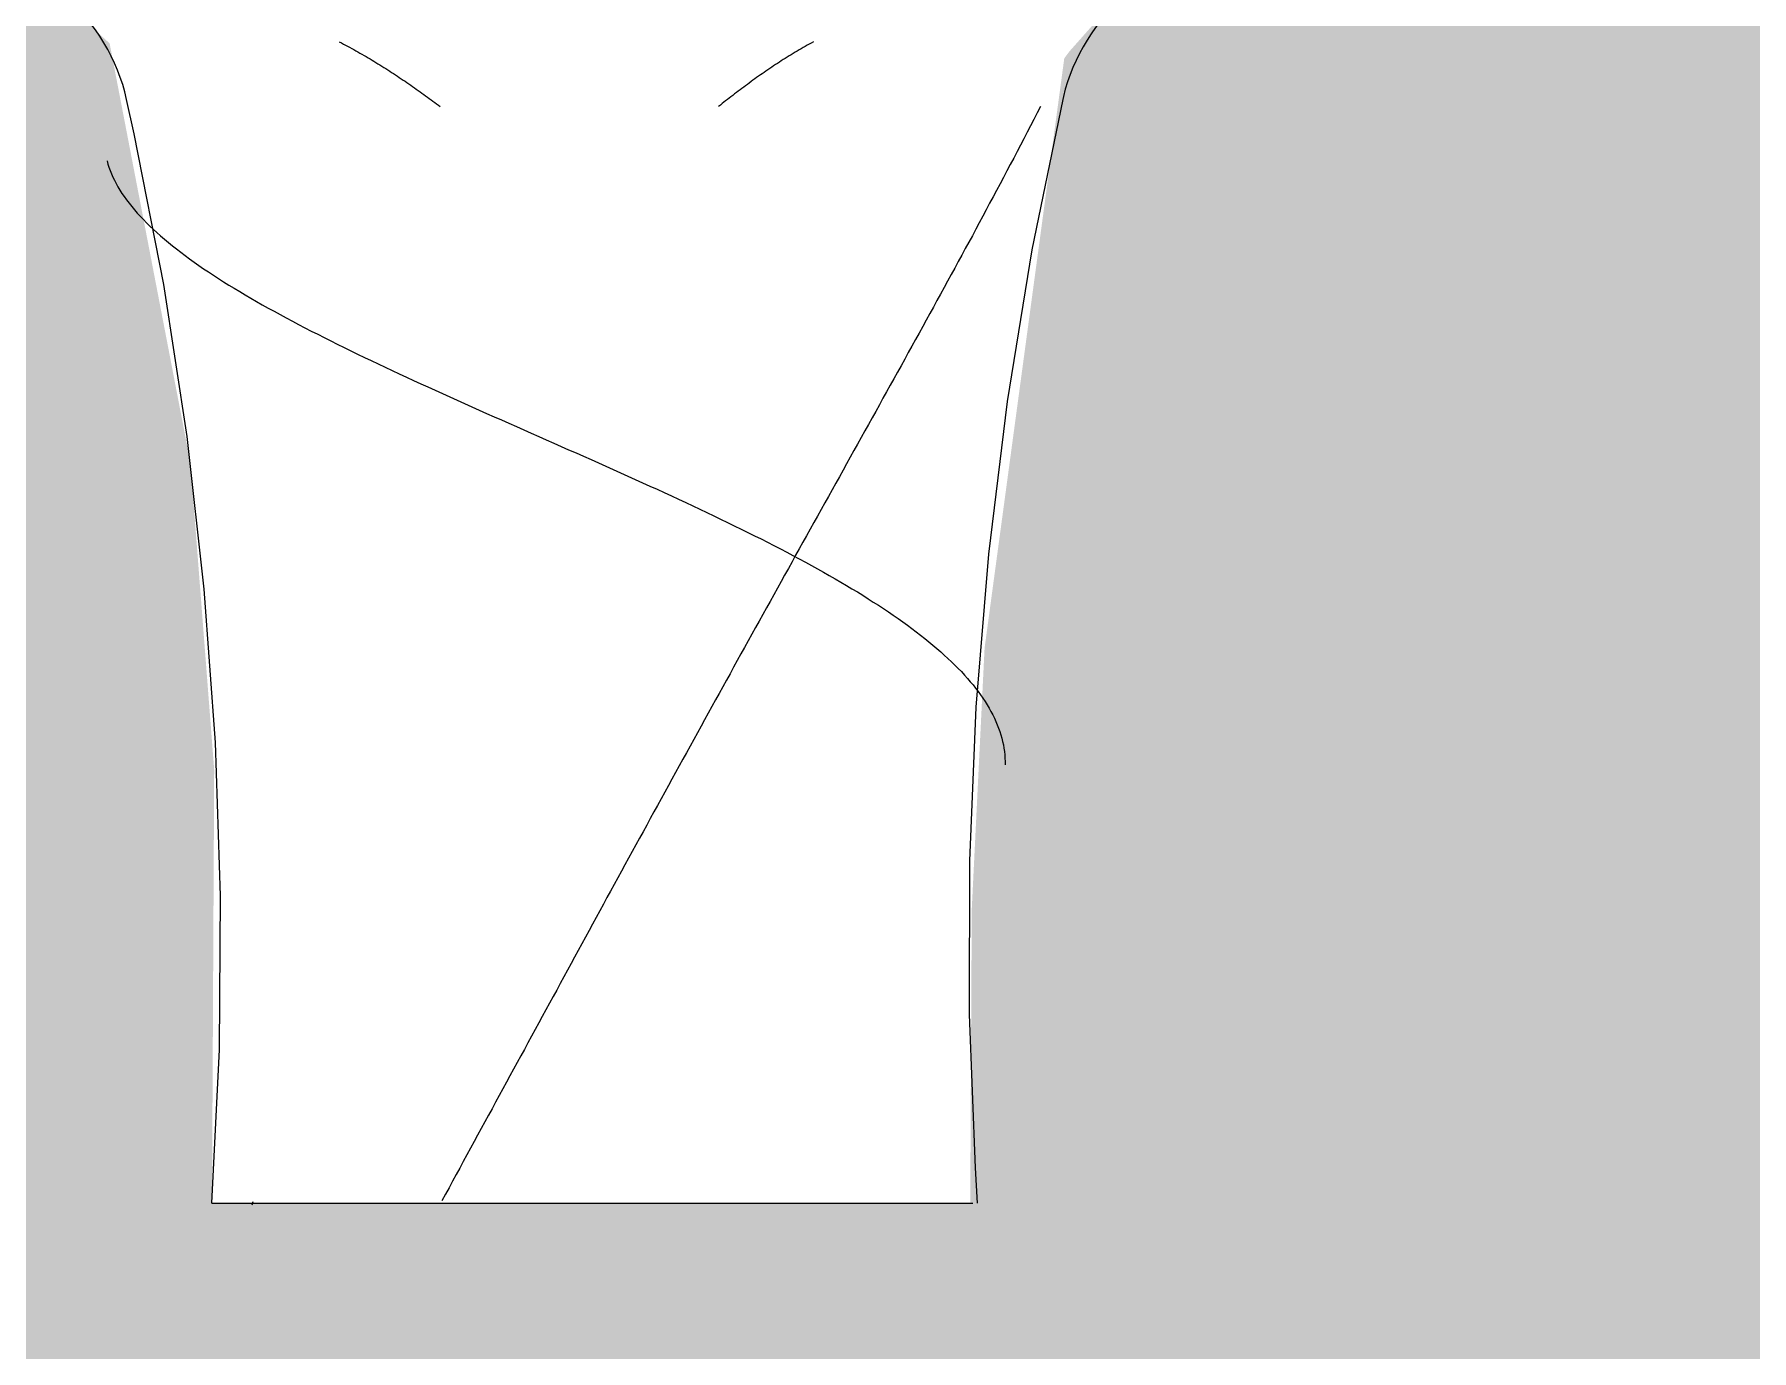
# Model space of a CAD drawing. Header units: inches. Extents: x -55396 to -733, y -290 to 853.
# Drawn here: x -24962.46 to -24944.51, y 99.77 to 113.53 of the extents above; entities that cross this region are included whole.
import ezdxf

# ---------------------------------------------------------------- set-up
doc = ezdxf.new("R2010")
doc.units = ezdxf.units.IN
doc.header["$MEASUREMENT"] = 0
doc.layers.add('A-WALL-PATT', color=111, linetype='Continuous', lineweight=25)
doc.layers.add('Q-SPCQ', color=91, linetype='Continuous', lineweight=9)

# ---------------------------------------------------------------- blocks, each defined once
blk = doc.blocks.new('FP_6-Section 13')
at = {"layer": 'Q-SPCQ'}
for p, q in [((-24951.947, 112.774), (-24951.982, 112.707)), ((-24952.051, 112.573), (-24952.086, 112.505)), ((-24952.016, 112.64), (-24952.051, 112.573)), ((-24951.982, 112.707), (-24952.016, 112.64)), ((-24952.121, 112.438), (-24952.156, 112.37)), ((-24952.086, 112.505), (-24952.121, 112.438)), ((-24961.704, 112.207), (-24961.695, 112.173)), ((-24952.227, 112.236), (-24952.262, 112.168)), ((-24952.191, 112.303), (-24952.227, 112.236)), ((-24952.156, 112.37), (-24952.191, 112.303)), ((-24961.695, 112.173), (-24961.684, 112.139)), ((-24961.684, 112.139), (-24961.672, 112.105)), ((-24961.672, 112.105), (-24961.659, 112.071)), ((-24961.659, 112.071), (-24961.644, 112.037)), ((-24961.644, 112.037), (-24961.627, 112.003)), ((-24952.334, 112.033), (-24952.369, 111.966)), ((-24952.298, 112.101), (-24952.334, 112.033)), ((-24952.262, 112.168), (-24952.298, 112.101)), ((-24961.627, 112.003), (-24961.609, 111.969)), ((-24961.609, 111.969), (-24961.59, 111.934)), ((-24961.59, 111.934), (-24961.57, 111.9)), ((-24961.57, 111.9), (-24961.548, 111.866)), ((-24961.548, 111.866), (-24961.524, 111.832)), ((-24952.405, 111.898), (-24952.441, 111.83)), ((-24952.369, 111.966), (-24952.405, 111.898)), ((-24961.524, 111.832), (-24961.5, 111.798)), ((-24961.5, 111.798), (-24961.474, 111.764)), ((-24961.474, 111.764), (-24961.446, 111.73)), ((-24961.446, 111.73), (-24961.418, 111.695)), ((-24961.418, 111.695), (-24961.388, 111.661)), ((-24961.388, 111.661), (-24961.357, 111.627)), ((-24952.514, 111.695), (-24952.55, 111.627)), ((-24952.478, 111.763), (-24952.514, 111.695)), ((-24952.441, 111.83), (-24952.478, 111.763)), ((-24961.357, 111.627), (-24961.324, 111.593)), ((-24961.324, 111.593), (-24961.291, 111.559)), ((-24961.291, 111.559), (-24961.256, 111.525)), ((-24961.256, 111.525), (-24961.22, 111.49)), ((-24961.22, 111.49), (-24961.182, 111.456)), ((-24952.623, 111.492), (-24952.659, 111.424)), ((-24952.586, 111.56), (-24952.623, 111.492)), ((-24952.55, 111.627), (-24952.586, 111.56)), ((-24961.182, 111.456), (-24961.144, 111.422)), ((-24961.144, 111.422), (-24961.104, 111.388)), ((-24961.104, 111.388), (-24961.063, 111.353)), ((-24961.063, 111.353), (-24961.021, 111.319)), ((-24961.021, 111.319), (-24960.977, 111.285)), ((-24952.696, 111.357), (-24952.733, 111.289)), ((-24952.659, 111.424), (-24952.696, 111.357)), ((-24960.977, 111.285), (-24960.933, 111.251)), ((-24960.933, 111.251), (-24960.887, 111.217)), ((-24960.887, 111.217), (-24960.841, 111.182)), ((-24960.841, 111.182), (-24960.793, 111.148)), ((-24960.793, 111.148), (-24960.744, 111.114)), ((-24952.806, 111.153), (-24952.843, 111.085)), ((-24952.77, 111.221), (-24952.806, 111.153)), ((-24952.733, 111.289), (-24952.77, 111.221)), ((-24960.744, 111.114), (-24960.694, 111.079)), ((-24960.694, 111.079), (-24960.643, 111.045)), ((-24960.643, 111.045), (-24960.591, 111.011)), ((-24960.591, 111.011), (-24960.538, 110.977)), ((-24960.538, 110.977), (-24960.485, 110.942)), ((-24960.485, 110.942), (-24960.43, 110.908)), ((-24952.917, 110.95), (-24952.955, 110.882)), ((-24952.88, 111.018), (-24952.917, 110.95)), ((-24952.843, 111.085), (-24952.88, 111.018)), ((-24960.43, 110.908), (-24960.374, 110.874)), ((-24960.374, 110.874), (-24960.317, 110.839)), ((-24960.317, 110.839), (-24960.259, 110.805)), ((-24960.259, 110.805), (-24960.201, 110.771)), ((-24960.201, 110.771), (-24960.141, 110.737)), ((-24952.992, 110.814), (-24953.029, 110.746)), ((-24952.955, 110.882), (-24952.992, 110.814)), ((-24960.141, 110.737), (-24960.081, 110.702)), ((-24960.081, 110.702), (-24960.02, 110.668)), ((-24960.02, 110.668), (-24959.958, 110.634)), ((-24959.958, 110.634), (-24959.895, 110.599)), ((-24959.895, 110.599), (-24959.831, 110.565)), ((-24953.104, 110.61), (-24953.141, 110.542)), ((-24953.066, 110.678), (-24953.104, 110.61)), ((-24953.029, 110.746), (-24953.066, 110.678)), ((-24959.831, 110.565), (-24959.767, 110.531)), ((-24959.767, 110.531), (-24959.702, 110.496)), ((-24959.702, 110.496), (-24959.636, 110.462)), ((-24959.636, 110.462), (-24959.569, 110.427)), ((-24959.569, 110.427), (-24959.502, 110.393)), ((-24953.216, 110.406), (-24953.253, 110.338)), ((-24953.178, 110.474), (-24953.216, 110.406)), ((-24953.141, 110.542), (-24953.178, 110.474)), ((-24959.502, 110.393), (-24959.434, 110.359)), ((-24959.434, 110.359), (-24959.366, 110.324)), ((-24959.366, 110.324), (-24959.297, 110.29)), ((-24959.297, 110.29), (-24959.227, 110.256)), ((-24959.227, 110.256), (-24959.156, 110.221)), ((-24959.156, 110.221), (-24959.085, 110.187)), ((-24953.291, 110.27), (-24953.329, 110.202)), ((-24953.253, 110.338), (-24953.291, 110.27)), ((-24959.085, 110.187), (-24959.014, 110.152)), ((-24959.014, 110.152), (-24958.942, 110.118)), ((-24958.942, 110.118), (-24958.87, 110.084)), ((-24958.87, 110.084), (-24958.797, 110.049)), ((-24958.797, 110.049), (-24958.723, 110.015)), ((-24953.404, 110.065), (-24953.442, 109.997)), ((-24953.366, 110.134), (-24953.404, 110.065)), ((-24953.329, 110.202), (-24953.366, 110.134)), ((-24958.723, 110.015), (-24958.649, 109.98)), ((-24958.649, 109.98), (-24958.575, 109.946)), ((-24958.575, 109.946), (-24958.5, 109.911)), ((-24958.5, 109.911), (-24958.425, 109.877)), ((-24958.425, 109.877), (-24958.35, 109.843)), ((-24953.48, 109.929), (-24953.517, 109.861)), ((-24953.442, 109.997), (-24953.48, 109.929)), ((-24958.35, 109.843), (-24958.274, 109.808)), ((-24958.274, 109.808), (-24958.198, 109.774)), ((-24958.198, 109.774), (-24958.122, 109.739)), ((-24958.122, 109.739), (-24958.045, 109.705)), ((-24958.045, 109.705), (-24957.968, 109.67)), ((-24953.593, 109.724), (-24953.631, 109.656)), ((-24953.555, 109.793), (-24953.593, 109.724)), ((-24953.517, 109.861), (-24953.555, 109.793)), ((-24957.968, 109.67), (-24957.891, 109.636)), ((-24957.891, 109.636), (-24957.814, 109.601)), ((-24957.814, 109.601), (-24957.737, 109.567)), ((-24957.737, 109.567), (-24957.659, 109.532)), ((-24957.659, 109.532), (-24957.581, 109.498)), ((-24953.707, 109.52), (-24953.745, 109.451)), ((-24953.669, 109.588), (-24953.707, 109.52)), ((-24953.631, 109.656), (-24953.669, 109.588)), ((-24957.581, 109.498), (-24957.503, 109.463)), ((-24957.503, 109.463), (-24957.425, 109.429)), ((-24957.425, 109.429), (-24957.347, 109.394)), ((-24957.347, 109.394), (-24957.269, 109.36)), ((-24957.269, 109.36), (-24957.191, 109.325)), ((-24957.191, 109.325), (-24957.113, 109.291)), ((-24953.783, 109.383), (-24953.821, 109.315)), ((-24953.745, 109.451), (-24953.783, 109.383)), ((-24957.113, 109.291), (-24957.035, 109.256)), ((-24957.035, 109.256), (-24956.957, 109.222)), ((-24956.957, 109.222), (-24956.879, 109.187)), ((-24956.879, 109.187), (-24956.801, 109.153)), ((-24956.801, 109.153), (-24956.723, 109.118)), ((-24953.897, 109.178), (-24953.935, 109.11)), ((-24953.859, 109.246), (-24953.897, 109.178)), ((-24953.821, 109.315), (-24953.859, 109.246)), ((-24956.723, 109.118), (-24956.645, 109.084)), ((-24956.645, 109.084), (-24956.568, 109.049)), ((-24956.568, 109.049), (-24956.49, 109.015)), ((-24956.49, 109.015), (-24956.413, 108.98)), ((-24956.413, 108.98), (-24956.336, 108.946)), ((-24954.011, 108.973), (-24954.049, 108.905)), ((-24953.973, 109.041), (-24954.011, 108.973)), ((-24953.935, 109.11), (-24953.973, 109.041)), ((-24956.336, 108.946), (-24956.259, 108.911)), ((-24956.259, 108.911), (-24956.183, 108.876)), ((-24956.183, 108.876), (-24956.106, 108.842)), ((-24956.106, 108.842), (-24956.03, 108.807)), ((-24956.03, 108.807), (-24955.955, 108.773)), ((-24954.087, 108.836), (-24954.125, 108.768)), ((-24954.049, 108.905), (-24954.087, 108.836)), ((-24955.955, 108.773), (-24955.879, 108.738)), ((-24955.879, 108.738), (-24955.804, 108.704)), ((-24955.804, 108.704), (-24955.729, 108.669)), ((-24955.729, 108.669), (-24955.655, 108.634)), ((-24955.655, 108.634), (-24955.581, 108.6)), ((-24954.201, 108.631), (-24954.239, 108.562)), ((-24954.163, 108.699), (-24954.201, 108.631)), ((-24954.125, 108.768), (-24954.163, 108.699)), ((-24955.581, 108.6), (-24955.508, 108.565)), ((-24955.508, 108.565), (-24955.435, 108.531)), ((-24955.435, 108.531), (-24955.362, 108.496)), ((-24955.362, 108.496), (-24955.29, 108.462)), ((-24955.29, 108.462), (-24955.218, 108.427)), ((-24955.218, 108.427), (-24955.147, 108.392)), ((-24954.316, 108.425), (-24954.354, 108.357)), ((-24954.277, 108.494), (-24954.316, 108.425)), ((-24954.239, 108.562), (-24954.277, 108.494)), ((-24955.147, 108.392), (-24955.077, 108.358)), ((-24955.077, 108.358), (-24955.007, 108.323)), ((-24955.007, 108.323), (-24954.937, 108.288)), ((-24954.937, 108.288), (-24954.868, 108.254)), ((-24954.868, 108.254), (-24954.8, 108.219)), ((-24954.392, 108.288), (-24954.43, 108.22)), ((-24954.354, 108.357), (-24954.392, 108.288)), ((-24954.8, 108.219), (-24954.733, 108.185)), ((-24954.733, 108.185), (-24954.666, 108.15)), ((-24954.666, 108.15), (-24954.599, 108.115)), ((-24954.599, 108.115), (-24954.534, 108.081)), ((-24954.506, 108.083), (-24954.544, 108.014)), ((-24954.534, 108.081), (-24954.469, 108.046)), ((-24954.468, 108.151), (-24954.506, 108.083)), ((-24954.43, 108.22), (-24954.468, 108.151)), ((-24954.582, 107.945), (-24954.621, 107.877)), ((-24954.544, 108.014), (-24954.582, 107.945)), ((-24954.469, 108.046), (-24954.404, 108.011)), ((-24954.404, 108.011), (-24954.341, 107.977)), ((-24954.341, 107.977), (-24954.278, 107.942)), ((-24954.278, 107.942), (-24954.216, 107.907)), ((-24954.216, 107.907), (-24954.155, 107.873)), ((-24954.697, 107.739), (-24954.735, 107.671)), ((-24954.659, 107.808), (-24954.697, 107.739)), ((-24954.621, 107.877), (-24954.659, 107.808)), ((-24954.155, 107.873), (-24954.094, 107.838)), ((-24954.094, 107.838), (-24954.035, 107.804)), ((-24954.035, 107.804), (-24953.976, 107.769)), ((-24953.976, 107.769), (-24953.918, 107.734)), ((-24953.918, 107.734), (-24953.861, 107.7)), ((-24954.811, 107.533), (-24954.849, 107.465)), ((-24954.773, 107.602), (-24954.811, 107.533)), ((-24954.735, 107.671), (-24954.773, 107.602)), ((-24953.861, 107.7), (-24953.804, 107.665)), ((-24953.804, 107.665), (-24953.749, 107.63)), ((-24953.749, 107.63), (-24953.694, 107.595)), ((-24953.694, 107.595), (-24953.64, 107.561)), ((-24953.64, 107.561), (-24953.588, 107.526)), ((-24954.887, 107.396), (-24954.925, 107.327)), ((-24954.849, 107.465), (-24954.887, 107.396)), ((-24953.588, 107.526), (-24953.536, 107.491)), ((-24953.536, 107.491), (-24953.485, 107.457)), ((-24953.485, 107.457), (-24953.435, 107.422)), ((-24953.435, 107.422), (-24953.386, 107.387)), ((-24953.386, 107.387), (-24953.338, 107.353)), ((-24953.338, 107.353), (-24953.291, 107.318)), ((-24955.001, 107.19), (-24955.04, 107.121)), ((-24954.963, 107.259), (-24955.001, 107.19)), ((-24954.925, 107.327), (-24954.963, 107.259)), ((-24953.291, 107.318), (-24953.245, 107.283)), ((-24953.245, 107.283), (-24953.2, 107.249)), ((-24953.2, 107.249), (-24953.156, 107.214)), ((-24953.156, 107.214), (-24953.113, 107.179)), ((-24953.113, 107.179), (-24953.071, 107.144)), ((-24955.078, 107.053), (-24955.116, 106.984)), ((-24955.04, 107.121), (-24955.078, 107.053)), ((-24953.071, 107.144), (-24953.03, 107.11)), ((-24953.03, 107.11), (-24952.99, 107.075)), ((-24952.99, 107.075), (-24952.952, 107.04)), ((-24952.952, 107.04), (-24952.914, 107.006)), ((-24952.914, 107.006), (-24952.877, 106.971)), ((-24955.192, 106.846), (-24955.23, 106.777)), ((-24955.154, 106.915), (-24955.192, 106.846)), ((-24955.116, 106.984), (-24955.154, 106.915)), ((-24952.877, 106.971), (-24952.842, 106.936)), ((-24952.842, 106.936), (-24952.808, 106.901)), ((-24952.808, 106.901), (-24952.774, 106.867)), ((-24952.774, 106.867), (-24952.742, 106.832)), ((-24952.742, 106.832), (-24952.711, 106.797)), ((-24955.306, 106.64), (-24955.344, 106.571)), ((-24955.268, 106.709), (-24955.306, 106.64)), ((-24955.23, 106.777), (-24955.268, 106.709)), ((-24952.711, 106.797), (-24952.681, 106.762)), ((-24952.681, 106.762), (-24952.652, 106.728)), ((-24952.652, 106.728), (-24952.625, 106.693)), ((-24952.625, 106.693), (-24952.598, 106.658)), ((-24952.598, 106.658), (-24952.573, 106.624)), ((-24955.382, 106.502), (-24955.42, 106.434)), ((-24955.344, 106.571), (-24955.382, 106.502)), ((-24952.573, 106.624), (-24952.549, 106.589)), ((-24952.549, 106.589), (-24952.526, 106.554)), ((-24952.526, 106.554), (-24952.504, 106.519)), ((-24952.504, 106.519), (-24952.483, 106.485)), ((-24952.483, 106.485), (-24952.464, 106.45)), ((-24955.495, 106.296), (-24955.533, 106.227)), ((-24955.458, 106.365), (-24955.495, 106.296)), ((-24955.42, 106.434), (-24955.458, 106.365)), ((-24952.464, 106.45), (-24952.446, 106.415)), ((-24952.446, 106.415), (-24952.429, 106.38)), ((-24952.429, 106.38), (-24952.413, 106.346)), ((-24952.413, 106.346), (-24952.398, 106.311)), ((-24952.398, 106.311), (-24952.385, 106.276)), ((-24952.385, 106.276), (-24952.372, 106.241)), ((-24955.571, 106.158), (-24955.609, 106.089)), ((-24955.533, 106.227), (-24955.571, 106.158)), ((-24952.372, 106.241), (-24952.361, 106.206)), ((-24952.361, 106.206), (-24952.351, 106.172)), ((-24952.351, 106.172), (-24952.343, 106.137)), ((-24952.343, 106.137), (-24952.335, 106.102)), ((-24952.335, 106.102), (-24952.329, 106.067)), ((-24955.685, 105.952), (-24955.723, 105.883)), ((-24955.647, 106.02), (-24955.685, 105.952)), ((-24955.609, 106.089), (-24955.647, 106.02)), ((-24952.329, 106.067), (-24952.324, 106.033)), ((-24952.324, 106.033), (-24952.32, 105.998)), ((-24952.32, 105.998), (-24952.318, 105.963)), ((-24952.318, 105.963), (-24952.316, 105.928)), ((-24952.316, 105.928), (-24952.316, 105.893)), ((-24955.799, 105.745), (-24955.836, 105.676)), ((-24955.761, 105.814), (-24955.799, 105.745)), ((-24955.723, 105.883), (-24955.761, 105.814)), ((-24955.874, 105.607), (-24955.912, 105.538)), ((-24955.836, 105.676), (-24955.874, 105.607)), ((-24955.988, 105.401), (-24956.025, 105.332)), ((-24955.95, 105.469), (-24955.988, 105.401)), ((-24955.912, 105.538), (-24955.95, 105.469)), ((-24956.101, 105.194), (-24956.139, 105.125)), ((-24956.063, 105.263), (-24956.101, 105.194)), ((-24956.025, 105.332), (-24956.063, 105.263)), ((-24956.176, 105.056), (-24956.214, 104.987)), ((-24956.139, 105.125), (-24956.176, 105.056)), ((-24956.29, 104.849), (-24956.327, 104.78)), ((-24956.252, 104.918), (-24956.29, 104.849)), ((-24956.214, 104.987), (-24956.252, 104.918)), ((-24956.365, 104.711), (-24956.403, 104.642)), ((-24956.327, 104.78), (-24956.365, 104.711)), ((-24956.478, 104.505), (-24956.516, 104.436)), ((-24956.44, 104.574), (-24956.478, 104.505)), ((-24956.403, 104.642), (-24956.44, 104.574)), ((-24956.591, 104.298), (-24956.628, 104.229)), ((-24956.553, 104.367), (-24956.591, 104.298)), ((-24956.516, 104.436), (-24956.553, 104.367)), ((-24956.666, 104.16), (-24956.704, 104.091)), ((-24956.628, 104.229), (-24956.666, 104.16)), ((-24956.779, 103.953), (-24956.817, 103.884)), ((-24956.741, 104.022), (-24956.779, 103.953)), ((-24956.704, 104.091), (-24956.741, 104.022)), ((-24956.854, 103.815), (-24956.892, 103.746)), ((-24956.817, 103.884), (-24956.854, 103.815)), ((-24956.967, 103.608), (-24957.004, 103.539)), ((-24956.929, 103.677), (-24956.967, 103.608)), ((-24956.892, 103.746), (-24956.929, 103.677)), ((-24957.079, 103.402), (-24957.117, 103.333)), ((-24957.042, 103.47), (-24957.079, 103.402)), ((-24957.004, 103.539), (-24957.042, 103.47)), ((-24957.155, 103.264), (-24957.192, 103.195)), ((-24957.117, 103.333), (-24957.155, 103.264)), ((-24957.267, 103.057), (-24957.305, 102.988)), ((-24957.23, 103.126), (-24957.267, 103.057)), ((-24957.192, 103.195), (-24957.23, 103.126)), ((-24957.342, 102.919), (-24957.38, 102.85)), ((-24957.305, 102.988), (-24957.342, 102.919)), ((-24957.455, 102.712), (-24957.492, 102.643)), ((-24957.417, 102.781), (-24957.455, 102.712)), ((-24957.38, 102.85), (-24957.417, 102.781)), ((-24957.567, 102.506), (-24957.605, 102.437)), ((-24957.53, 102.575), (-24957.567, 102.506)), ((-24957.492, 102.643), (-24957.53, 102.575)), ((-24957.642, 102.368), (-24957.68, 102.299)), ((-24957.605, 102.437), (-24957.642, 102.368)), ((-24957.755, 102.161), (-24957.792, 102.092)), ((-24957.717, 102.23), (-24957.755, 102.161)), ((-24957.68, 102.299), (-24957.717, 102.23)), ((-24957.83, 102.023), (-24957.867, 101.955)), ((-24957.792, 102.092), (-24957.83, 102.023)), ((-24957.942, 101.817), (-24957.98, 101.748)), ((-24957.905, 101.886), (-24957.942, 101.817)), ((-24957.867, 101.955), (-24957.905, 101.886)), ((-24958.054, 101.61), (-24958.092, 101.542)), ((-24958.017, 101.679), (-24958.054, 101.61)), ((-24957.98, 101.748), (-24958.017, 101.679)), ((-24958.129, 101.473), (-24958.167, 101.404)), ((-24958.092, 101.542), (-24958.129, 101.473)), ((-24958.167, 101.404), (-24958.204, 101.335))]:
    blk.add_line(p, q, dxfattribs=at)
blk = doc.blocks.new('FP_7-Section 13')
at = {"layer": 'Q-SPCQ', "flags": 128}
for points in [[(-24960.607, 101.312), (-24960.53, 102.917), (-24960.519, 104.523), (-24960.571, 106.128), (-24960.688, 107.73), (-24960.868, 109.325), (-24961.112, 110.913), (-24961.42, 112.489), (-24961.499, 112.849)], [(-24951.714, 112.849), (-24952.036, 111.275), (-24952.295, 109.69), (-24952.49, 108.096), (-24952.621, 106.496), (-24952.688, 104.891), (-24952.691, 103.285), (-24952.63, 101.68), (-24952.607, 101.312)]]:
    blk.add_lwpolyline(points, dxfattribs=at)
blk = doc.blocks.new('FP_8-Section 13')
at = {"layer": 'Q-SPCQ'}
blk.add_line((-24960.18, 101.325), (-24960.189, 101.29), dxfattribs=at)
blk = doc.blocks.new('FP_11-Section 13')
at = {"layer": 'Q-SPCQ'}
for p, q in [((-24959.276, 113.45), (-24959.254, 113.439)), ((-24959.254, 113.439), (-24959.233, 113.427)), ((-24959.233, 113.427), (-24959.211, 113.416)), ((-24959.211, 113.416), (-24959.189, 113.404)), ((-24959.189, 113.404), (-24959.168, 113.393)), ((-24959.168, 113.393), (-24959.146, 113.381)), ((-24959.146, 113.381), (-24959.125, 113.369)), ((-24959.125, 113.369), (-24959.103, 113.357)), ((-24959.103, 113.357), (-24959.082, 113.345)), ((-24959.082, 113.345), (-24959.061, 113.333)), ((-24959.061, 113.333), (-24959.039, 113.321)), ((-24959.039, 113.321), (-24959.018, 113.309)), ((-24959.018, 113.309), (-24958.997, 113.296)), ((-24958.997, 113.296), (-24958.976, 113.284)), ((-24958.976, 113.284), (-24958.955, 113.272)), ((-24954.615, 113.277), (-24954.635, 113.264)), ((-24954.594, 113.29), (-24954.615, 113.277)), ((-24954.574, 113.303), (-24954.594, 113.29)), ((-24954.553, 113.315), (-24954.574, 113.303)), ((-24954.532, 113.328), (-24954.553, 113.315)), ((-24954.512, 113.341), (-24954.532, 113.328)), ((-24954.491, 113.353), (-24954.512, 113.341)), ((-24954.47, 113.366), (-24954.491, 113.353)), ((-24954.449, 113.378), (-24954.47, 113.366)), ((-24954.428, 113.39), (-24954.449, 113.378)), ((-24954.407, 113.402), (-24954.428, 113.39)), ((-24954.385, 113.414), (-24954.407, 113.402)), ((-24954.364, 113.426), (-24954.385, 113.414)), ((-24954.343, 113.438), (-24954.364, 113.426)), ((-24954.321, 113.45), (-24954.343, 113.438)), ((-24958.955, 113.272), (-24958.934, 113.259)), ((-24958.934, 113.259), (-24958.914, 113.247)), ((-24958.914, 113.247), (-24958.893, 113.234)), ((-24958.893, 113.234), (-24958.872, 113.221)), ((-24958.872, 113.221), (-24958.852, 113.209)), ((-24958.852, 113.209), (-24958.831, 113.196)), ((-24958.831, 113.196), (-24958.811, 113.183)), ((-24958.811, 113.183), (-24958.79, 113.17)), ((-24958.79, 113.17), (-24958.77, 113.157)), ((-24958.77, 113.157), (-24958.749, 113.144)), ((-24958.749, 113.144), (-24958.729, 113.131)), ((-24958.729, 113.131), (-24958.709, 113.118)), ((-24958.709, 113.118), (-24958.689, 113.105)), ((-24958.689, 113.105), (-24958.669, 113.091)), ((-24954.875, 113.104), (-24954.895, 113.09)), ((-24954.855, 113.117), (-24954.875, 113.104)), ((-24954.836, 113.131), (-24954.855, 113.117)), ((-24954.816, 113.145), (-24954.836, 113.131)), ((-24954.796, 113.158), (-24954.816, 113.145)), ((-24954.776, 113.172), (-24954.796, 113.158)), ((-24954.756, 113.185), (-24954.776, 113.172)), ((-24954.736, 113.198), (-24954.756, 113.185)), ((-24954.716, 113.212), (-24954.736, 113.198)), ((-24954.696, 113.225), (-24954.716, 113.212)), ((-24954.676, 113.238), (-24954.696, 113.225)), ((-24954.656, 113.251), (-24954.676, 113.238)), ((-24954.635, 113.264), (-24954.656, 113.251)), ((-24958.669, 113.091), (-24958.649, 113.078)), ((-24958.649, 113.078), (-24958.629, 113.065)), ((-24958.629, 113.065), (-24958.609, 113.051)), ((-24958.609, 113.051), (-24958.589, 113.038)), ((-24958.589, 113.038), (-24958.569, 113.024)), ((-24958.569, 113.024), (-24958.55, 113.011)), ((-24958.55, 113.011), (-24958.53, 112.997)), ((-24958.53, 112.997), (-24958.51, 112.984)), ((-24958.51, 112.984), (-24958.491, 112.97)), ((-24958.491, 112.97), (-24958.471, 112.956)), ((-24958.471, 112.956), (-24958.452, 112.942)), ((-24958.452, 112.942), (-24958.432, 112.929)), ((-24958.432, 112.929), (-24958.413, 112.915)), ((-24958.413, 112.915), (-24958.394, 112.901)), ((-24955.125, 112.92), (-24955.144, 112.906)), ((-24955.106, 112.935), (-24955.125, 112.92)), ((-24955.087, 112.949), (-24955.106, 112.935)), ((-24955.068, 112.963), (-24955.087, 112.949)), ((-24955.049, 112.978), (-24955.068, 112.963)), ((-24955.03, 112.992), (-24955.049, 112.978)), ((-24955.011, 113.006), (-24955.03, 112.992)), ((-24954.992, 113.02), (-24955.011, 113.006)), ((-24954.972, 113.034), (-24954.992, 113.02)), ((-24954.953, 113.048), (-24954.972, 113.034)), ((-24954.934, 113.062), (-24954.953, 113.048)), ((-24954.914, 113.076), (-24954.934, 113.062)), ((-24954.895, 113.09), (-24954.914, 113.076)), ((-24958.394, 112.901), (-24958.374, 112.887)), ((-24958.374, 112.887), (-24958.355, 112.873)), ((-24958.355, 112.873), (-24958.336, 112.859)), ((-24958.336, 112.859), (-24958.317, 112.845)), ((-24958.317, 112.845), (-24958.298, 112.831)), ((-24958.298, 112.831), (-24958.279, 112.817)), ((-24958.279, 112.817), (-24958.26, 112.803)), ((-24958.26, 112.803), (-24958.241, 112.789)), ((-24958.241, 112.789), (-24958.222, 112.774)), ((-24955.293, 112.789), (-24955.312, 112.774)), ((-24955.275, 112.804), (-24955.293, 112.789)), ((-24955.256, 112.819), (-24955.275, 112.804)), ((-24955.238, 112.833), (-24955.256, 112.819)), ((-24955.219, 112.848), (-24955.238, 112.833)), ((-24955.2, 112.862), (-24955.219, 112.848)), ((-24955.182, 112.877), (-24955.2, 112.862)), ((-24955.163, 112.891), (-24955.182, 112.877)), ((-24955.144, 112.906), (-24955.163, 112.891))]:
    blk.add_line(p, q, dxfattribs=at)
blk = doc.blocks.new('FP_12-Section 13')
at = {"layer": 'Q-SPCQ', "flags": 128}
for points in [[(-24961.499, 112.849), (-24961.518, 112.926), (-24961.54, 113.003), (-24961.566, 113.079), (-24961.594, 113.154), (-24961.625, 113.228), (-24961.66, 113.3), (-24961.697, 113.371), (-24961.737, 113.44), (-24961.779, 113.508), (-24961.824, 113.574), (-24961.872, 113.638), (-24961.891, 113.662)], [(-24951.322, 113.662), (-24951.371, 113.599), (-24951.417, 113.533), (-24951.46, 113.466), (-24951.501, 113.398), (-24951.54, 113.327), (-24951.575, 113.256), (-24951.607, 113.182), (-24951.637, 113.108), (-24951.663, 113.033), (-24951.687, 112.956), (-24951.707, 112.879), (-24951.714, 112.849)]]:
    blk.add_lwpolyline(points, dxfattribs=at)
blk = doc.blocks.new('Basketball_Backstop-Performance_Sports_Systems-3103-Ceiling_Hung - 27_-0_ to 27_-11 7_8_-652462-Section 13')
at = {"layer": 'Q-SPCQ'}
blk.add_line((-24960.607, 101.312), (-24952.655, 101.312), dxfattribs=at)
for name in ['FP_12-Section 13', 'FP_11-Section 13', 'FP_6-Section 13', 'FP_7-Section 13', 'FP_8-Section 13']:
    blk.add_blockref(name, (0, 0), dxfattribs=at)

msp = doc.modelspace()

# ---------------------------------------------------------------- hatches: boundary and pattern name
at = {"layer": 'A-WALL-PATT', "lineweight": 9}
h = msp.add_hatch(dxfattribs=at)
h.set_pattern_fill('FP_3', color=256, style=0, pattern_type=2)
h.set_pattern_definition([(90, (-24919.51, -1108), (-193, -193), [48, -145]), (180, (-24919.51, -1108), (-2e-14, -193), [96.25, -96.75]), (270, (-25015.76, -1060), (-193, -193), [48, -145]), (180, (-24919.51, -1060), (-2e-14, -193), [96.25, -96.75]), (270, (-25016.01, -1060), (-193, -193), [48, -145]), (180, (-25016.01, -1060), (-2e-14, -193), [96.25, -96.75]), (90, (-25112.26, -1108), (-193, -193), [48, -145]), (180, (-25016.01, -1108), (-2e-14, -193), [96.25, -96.75]), (90, (-24967.51, -1059.75), (-193, -193), [48, -145]), (180, (-24919.26, -1059.75), (-2e-14, -193), [48.25, -144.75]), (180, (-24919.26, -1011.75), (-2e-14, -193), [48.25, -144.75]), (90, (-25064.01, -1059.75), (-193, -193), [48, -145]), (180, (-24967.76, -1059.75), (-2e-14, -193), [96.25, -96.75]), (270, (-24967.76, -1011.75), (-193, -193), [48, -145]), (180, (-24967.76, -1011.75), (-2e-14, -193), [96.25, -96.75]), (180, (-25064.26, -1059.75), (-2e-14, -193), [48, -145]), (270, (-25064.26, -1011.75), (-193, -193), [48, -145]), (180, (-25064.26, -1011.75), (-2e-14, -193), [48, -145]), (90, (-24919.51, -1011.5), (-193, -193), [48, -145]), (180, (-24919.51, -1011.5), (-2e-14, -193), [96.25, -96.75]), (270, (-25015.76, -963.5), (-193, -193), [48, -145]), (180, (-24919.51, -963.5), (-2e-14, -193), [96.25, -96.75]), (270, (-25016.01, -963.5), (-193, -193), [48, -145]), (180, (-25016.01, -963.5), (-2e-14, -193), [96.25, -96.75]), (270, (-25112.26, -963.5), (-193, -193), [48, -145]), (180, (-25016.01, -1011.5), (-2e-14, -193), [96.25, -96.75]), (90, (-24967.51, -963.25), (-193, -193), [48, -145]), (180, (-24919.26, -963.25), (-2e-14, -193), [48.25, -144.75]), (180, (-24919.26, -915.25), (-2e-14, -193), [48.25, -144.75]), (90, (-25064.01, -963.25), (-193, -193), [48, -145]), (180, (-24967.76, -963.25), (-2e-14, -193), [96.25, -96.75]), (270, (-24967.76, -915.25), (-193, -193), [48, -145]), (180, (-24967.76, -915.25), (-2e-14, -193), [96.25, -96.75]), (180, (-25064.26, -963.25), (-2e-14, -193), [48, -145]), (270, (-25064.26, -915.25), (-193, -193), [48, -145]), (180, (-25064.26, -915.25), (-2e-14, -193), [48, -145])])
h.paths.add_polyline_path([(-24981.61, 1), (-24919.515, 1), (-24919.515, 98.25), (-24845.64, 98.25), (-24845.64, 1), (-24827.89, 1), (-24827.89, 176), (-24945.628, 176), (-24949.355, 164.313), (-24944.669, 164.313), (-24944.607, 160.188), (-24944.482, 160.188), (-24944.482, 157.563), (-24922.607, 157.563), (-24922.607, 156), (-24920.607, 156), (-24920.607, 114), (-24951.131, 113.929), (-24951.646, 113.348), (-24951.698, 113.278), (-24952.531, 107.113), (-24952.665, 104.385), (-24952.681, 101.312), (-24960.607, 101.312), (-24960.584, 105.842), (-24960.832, 109.047), (-24961.677, 113.434), (-24961.843, 113.585), (-24962.161, 114), (-24992.607, 114.017), (-24992.607, 156), (-24990.607, 156), (-24990.607, 157.563), (-24968.732, 157.563), (-24968.651, 160.188), (-24968.544, 160.188), (-24968.482, 164.313), (-24963.858, 164.313), (-24967.585, 176), (-25107.39, 176), (-25107.39, 1)], flags=0)
h.paths.add_polyline_path([(-25739.64, 1), (-25696.39, 1), (-25696.39, 176), (-25784.349, 176), (-25804.94, 146.5), (-25739.64, 146.5), (-25739.64, 76.547)], flags=0)
h.paths.add_polyline_path([(-24817.89, 1), (-24630.015, 1), (-24630.015, 98.25), (-24538.39, 98.25), (-24538.39, 176), (-24728.694, 176), (-24749.871, 135.416), (-24750.459, 135.625), (-24752.328, 135.625), (-24752.364, 130.75), (-24752.453, 130.75), (-24752.515, 128), (-24755.89, 128), (-24755.89, 128.437), (-24756.078, 128.437), (-24756.078, 128.75), (-24756.453, 128.75), (-24756.453, 128.312), (-24756.203, 128.312), (-24756.203, 128.125), (-24756.453, 128.125), (-24756.381, 120.208), (-24756.05, 120.132), (-24755.949, 120), (-24756.179, 119.797), (-24756.453, 119.75), (-24756.453, 116), (-24763.078, 116), (-24763.078, 119.125), (-24763.328, 119.125), (-24763.328, 119.312), (-24763.078, 119.312), (-24763.078, 119.75), (-24763.453, 119.75), (-24763.453, 119.437), (-24763.64, 119.437), (-24763.64, 118.813), (-24766.203, 118.813), (-24766.265, 118.688), (-24767.953, 118.688), (-24770.89, 117.353), (-24770.89, 114), (-24773.39, 114), (-24773.39, 114.312), (-24775.229, 114.312), (-24778.64, 117.812), (-24778.64, 119.812), (-24779.272, 119.726), (-24779.412, 119.625), (-24781.28, 116.423), (-24782.434, 114.727), (-24783.468, 113.294), (-24783.623, 112.849), (-24784.453, 107.316), (-24784.599, 104.507), (-24784.638, 101.312), (-24792.454, 101.312), (-24792.473, 106.007), (-24792.755, 108.856), (-24793.541, 113.323), (-24793.778, 113.701), (-24795.223, 115.608), (-24796.995, 118.505), (-24797.677, 119.704), (-24797.942, 119.742), (-24798.14, 120), (-24797.828, 120.268), (-24796.484, 120.312), (-24794.127, 120.288), (-24791.005, 120.297), (-24788.515, 120.302), (-24784.222, 120.306), (-24773.39, 120.312), (-24773.39, 145.856), (-24794.432, 176), (-24817.89, 176), (-24817.89, 76.547)], flags=0)
h.paths.add_polyline_path([(-25396.321, 1), (-25160.765, 1), (-25160.765, 98.25), (-25117.39, 98.25), (-25117.39, 176), (-25396.89, 176), (-25396.89, 1)], flags=0)
h.paths.add_polyline_path([(-25686.39, 1), (-25562.765, 1), (-25562.765, 98.25), (-25482.265, 98.25), (-25482.265, 1), (-25406.89, 1), (-25406.89, 176), (-25611.195, 176), (-25614.923, 164.313), (-25610.236, 164.313), (-25610.174, 160.188), (-25610.049, 160.188), (-25610.049, 157.563), (-25588.174, 157.563), (-25588.174, 156), (-25586.174, 156), (-25586.174, 114), (-25616.647, 114), (-25617.195, 113.098), (-25617.342, 112.501), (-25618.012, 108.239), (-25618.233, 104.385), (-25618.248, 101.312), (-25626.174, 101.312), (-25626.151, 105.842), (-25626.468, 109.438), (-25627.233, 113.305), (-25627.746, 114), (-25658.174, 114), (-25658.174, 156), (-25656.174, 156), (-25656.174, 157.563), (-25634.299, 157.563), (-25634.236, 160.188), (-25634.111, 160.188), (-25634.049, 164.313), (-25629.425, 164.313), (-25633.152, 176), (-25686.39, 176), (-25686.39, 29.579)], flags=0)
h.paths.add_polyline_path([(-23875.714, 98.25), (-23669.89, 98.25), (-23669.89, 176), (-23949.39, 176), (-23949.39, 98.25), (-23944.833, 98.25)], flags=0)
h.paths.add_polyline_path([(-23659.89, 98.25), (-23380.39, 98.25), (-23380.39, 176), (-23659.89, 176), (-23659.89, 115.608)], flags=0)
h.paths.add_polyline_path([(-23959.39, 98.25), (-23959.39, 176), (-24238.89, 176), (-24238.89, 98.25), (-24013.951, 98.25)], flags=0)
h.paths.add_polyline_path([(-22838.937, 98.25), (-22802.14, 98.25), (-22802.14, 176), (-22813.89, 176), (-22813.932, 144.903), (-22814.13, 142.801), (-22815.045, 139.902), (-22815.987, 138.01), (-22817.544, 135.948), (-22819.538, 134.155), (-22822.021, 132.704), (-22824.059, 131.914), (-22826.598, 131.439), (-22829.182, 131.439), (-22831.883, 131.977), (-22834.482, 133.065), (-22835.201, 133.473), (-22836.909, 134.674), (-22838.657, 136.441), (-22840.199, 138.776), (-22841.155, 141.017), (-22841.689, 143.083), (-22841.89, 146.297), (-22841.89, 176), (-23080.89, 176), (-23080.89, 98.25), (-22856.217, 98.25)], flags=0)
h.paths.add_polyline_path([(-23370.39, 98.25), (-23090.89, 98.25), (-23090.89, 176), (-23370.39, 176), (-23370.39, 115.608)], flags=0)
h.paths.add_polyline_path([(-24248.89, 98.25), (-24248.89, 176), (-24528.39, 176), (-24528.39, 98.25), (-24290.425, 98.25)], flags=0)
h.paths.add_polyline_path([(-22862.311, 112.791), (-22864.856, 113.035), (-22867.279, 113.72), (-22869.311, 114.669), (-22871.616, 116.376), (-22873.248, 118.1), (-22874.575, 120.098), (-22875.546, 122.307), (-22876.136, 124.804), (-22876.311, 127.091), (-22876.098, 129.52), (-22875.466, 131.876), (-22874.435, 134.085), (-22873.035, 136.083), (-22871.31, 137.807), (-22869.311, 139.205), (-22867.099, 140.236), (-22864.742, 140.867), (-22862.311, 141.079), (-22859.88, 140.867), (-22857.522, 140.236), (-22855.311, 139.205), (-22853.312, 137.807), (-22851.586, 136.083), (-22850.186, 134.085), (-22849.155, 131.876), (-22848.523, 129.52), (-22848.311, 126.803), (-22848.523, 124.37), (-22849.155, 122.011), (-22850.186, 119.797), (-22851.852, 117.53), (-22853.312, 116.069), (-22855.311, 114.669), (-22857.522, 113.636), (-22859.88, 113.004), (-22861.611, 112.852)], flags=0)
h.paths.add_polyline_path([(-24763.453, 120.25), (-24763.078, 120.25), (-24763.078, 120.687), (-24763.328, 120.687), (-24763.328, 120.875), (-24763.078, 120.875), (-24763.149, 128.794), (-24763.428, 128.799), (-24763.581, 129), (-24763.351, 129.202), (-24763.078, 129.25), (-24763.078, 134.812), (-24763.328, 134.812), (-24763.328, 135), (-24763.078, 135), (-24763.078, 135.437), (-24763.453, 135.437), (-24763.453, 135.125), (-24763.64, 135.125), (-24763.64, 134.687), (-24763.89, 134.687), (-24763.828, 123.063), (-24763.801, 123.063), (-24763.765, 122.563), (-24763.64, 122.563), (-24763.64, 120.562), (-24763.453, 120.49)], flags=0)
h.paths.add_polyline_path([(-24770.89, 120.384), (-24767.953, 121.688), (-24767.703, 121.719), (-24767.703, 137.708), (-24771.14, 142.632), (-24771.14, 122), (-24770.89, 122), (-24770.89, 120.49)], flags=0)
h.paths.add_polyline_path([(-24765.89, 122.688), (-24765.794, 123.063), (-24765.765, 123.063), (-24765.765, 134.687), (-24766.203, 134.687), (-24766.203, 123.063), (-24765.89, 123.063)], flags=0)
h.paths.add_polyline_path([(-24756.078, 129.25), (-24756.078, 129.562), (-24755.89, 129.562), (-24755.89, 130), (-24754.328, 130), (-24754.328, 130.75), (-24754.453, 130.75), (-24754.417, 137.75), (-24754.328, 137.75), (-24754.328, 176), (-24756.453, 176), (-24756.381, 162.208), (-24756.05, 162.132), (-24755.949, 162), (-24756.179, 161.797), (-24756.453, 161.75), (-24756.381, 135.895), (-24756.05, 135.819), (-24755.949, 135.687), (-24756.179, 135.485), (-24756.453, 135.438), (-24756.453, 129.875), (-24756.203, 129.875), (-24756.203, 129.687), (-24756.453, 129.687), (-24756.453, 129.25)], flags=0)
h.paths.add_polyline_path([(-24763.453, 135.937), (-24763.078, 135.937), (-24763.078, 136.375), (-24763.328, 136.375), (-24763.328, 136.562), (-24763.078, 136.562), (-24763.078, 161.125), (-24763.328, 161.125), (-24763.328, 161.312), (-24763.078, 161.312), (-24763.078, 161.75), (-24763.453, 161.75), (-24763.453, 161.437), (-24763.64, 161.437), (-24763.64, 160.438), (-24763.765, 160.438), (-24763.844, 161.75), (-24763.89, 161.75), (-24763.805, 160.188), (-24763.765, 160.188), (-24763.765, 148.938), (-24763.64, 148.938), (-24763.64, 148.438), (-24763.768, 148.354), (-24763.862, 147.188), (-24763.89, 147.188), (-24763.89, 136.687), (-24763.64, 136.687), (-24763.64, 136.25), (-24763.453, 136.25)], flags=0)
h.paths.add_polyline_path([(-24766.041, 136.687), (-24765.765, 136.687), (-24765.828, 147.188), (-24766.203, 147.188), (-24766.14, 136.687), (-24766.051, 136.687)], flags=0)
h.paths.add_polyline_path([(-24752.328, 137.375), (-24750.889, 137.451), (-24730.808, 176), (-24752.453, 176), (-24752.453, 137.75), (-24752.328, 137.75)], flags=0)
h.paths.add_polyline_path([(-24767.703, 138.144), (-24767.703, 154.313), (-24770.265, 154.379), (-24770.265, 154.563), (-24769.703, 154.563), (-24769.703, 154.75), (-24768.078, 154.669), (-24768.078, 154.563), (-24767.703, 154.563), (-24767.703, 154.938), (-24767.89, 154.938), (-24767.89, 157.563), (-24767.703, 157.563), (-24767.64, 160.188), (-24766.015, 160.188), (-24765.953, 160.313), (-24765.765, 160.313), (-24765.703, 164.313), (-24763.89, 164.313), (-24763.89, 162.25), (-24763.765, 162.25), (-24763.765, 164.313), (-24763.64, 164.313), (-24763.64, 162.562), (-24763.453, 162.562), (-24763.453, 162.25), (-24763.078, 162.25), (-24763.078, 162.687), (-24763.328, 162.687), (-24763.328, 162.875), (-24763.078, 162.875), (-24763.078, 176), (-24794.127, 176), (-24773.39, 146.292), (-24773.39, 156), (-24770.89, 156), (-24770.806, 153.938), (-24770.64, 153.938), (-24770.64, 152.563), (-24770.89, 152.563), (-24770.89, 148), (-24771.14, 148), (-24771.14, 143.069), (-24769.013, 140.021)], flags=0)
h.paths.add_polyline_path([(-25814.89, 146.5), (-25814.953, 147.188), (-25814.979, 147.188), (-25815.02, 148.438), (-25815.14, 148.438), (-25815.14, 148.938), (-25815.015, 148.938), (-25814.937, 160.188), (-25814.89, 160.188), (-25814.89, 161.75), (-25815.015, 161.75), (-25815.015, 160.438), (-25815.14, 160.438), (-25815.14, 161.437), (-25815.328, 161.437), (-25815.352, 161.75), (-25815.703, 161.75), (-25815.703, 161.312), (-25815.453, 161.312), (-25815.453, 161.125), (-25815.703, 161.125), (-25815.703, 146.5), (-25814.898, 146.5)], flags=0)
h.paths.add_polyline_path([(-26130.705, 146.5), (-25985.89, 146.5), (-25985.89, 176), (-26260.64, 176), (-26260.64, 146.5), (-26139.345, 146.5)], flags=0)
h.paths.add_polyline_path([(-25812.829, 146.5), (-25812.578, 146.5), (-25812.651, 147.188), (-25813.015, 147.188), (-25812.951, 146.5), (-25812.831, 146.5)], flags=0)
h.paths.add_polyline_path([(-25807.974, 154.25), (-25808.133, 154.25), (-25808.022, 154.313)], flags=0)
h.paths.add_polyline_path([(-25807.89, 153.938), (-25808.099, 154.099), (-25807.974, 154.25), (-25807.903, 154.035)], flags=0)
h.paths.add_polyline_path([(-25813.015, 160.313), (-25813.016, 160.313), (-25813.015, 160.188)], flags=0)
h.paths.add_polyline_path([(-25811.032, 146.5), (-25807.64, 146.5), (-25807.64, 148), (-25807.89, 148), (-25807.89, 152.563), (-25808.14, 152.563), (-25808.14, 153.938), (-25807.89, 153.938), (-25807.89, 156), (-25805.39, 156), (-25805.39, 146.5), (-25805.245, 146.5), (-25784.653, 176), (-25815.703, 176), (-25815.703, 162.875), (-25815.453, 162.788), (-25815.481, 162.687), (-25815.703, 162.687), (-25815.703, 162.25), (-25815.328, 162.25), (-25815.328, 162.562), (-25815.14, 162.562), (-25815.14, 164.313), (-25815.015, 164.313), (-25815.015, 162.25), (-25814.89, 162.25), (-25814.828, 164.313), (-25813.015, 164.313), (-25812.93, 160.313), (-25812.765, 160.313), (-25812.703, 160.188), (-25811.078, 160.188), (-25811.032, 157.563), (-25810.89, 157.563), (-25810.89, 154.938), (-25811.078, 154.938), (-25811.032, 154.563), (-25810.703, 154.563), (-25810.703, 154.75), (-25809.078, 154.669), (-25809.078, 154.563), (-25808.515, 154.479), (-25808.515, 154.313), (-25811.078, 154.313), (-25811.078, 146.5)], flags=0)
h.paths.add_polyline_path([(-25832.162, 146.5), (-25826.328, 146.5), (-25826.328, 176), (-25832.357, 176), (-25832.357, 146.5)], flags=0)
h.paths.add_polyline_path([(-25860.357, 146.5), (-25860.357, 176), (-25944.544, 176), (-25944.544, 146.5), (-25861.283, 146.5)], flags=0)
h.paths.add_polyline_path([(-25975.89, 146.5), (-25972.544, 146.5), (-25972.544, 176), (-25975.89, 176), (-25975.89, 149.786)], flags=0)
h.paths.add_polyline_path([(-25822.328, 146.5), (-25822.399, 161.794), (-25822.678, 161.799), (-25822.831, 162), (-25822.601, 162.202), (-25822.328, 162.25), (-25822.328, 176), (-25824.453, 176), (-25824.453, 146.5)], flags=0)
h.paths.add_polyline_path([(-25814.979, 147.188), (-25815.015, 147.188), (-25814.989, 147.465)], flags=0)
h.paths.add_polyline_path([(-22791.39, 148), (-22791.389, 148.001), (-22791.39, 148.482)], flags=0)
h.paths.add_polyline_path([(-24770.806, 154.25), (-24770.676, 154.313), (-24770.707, 154.193), (-24770.725, 154.203)], flags=0)
h.paths.add_polyline_path([(-24770.89, 153.938), (-24770.767, 154.203), (-24770.64, 154.03), (-24770.869, 153.945)], flags=0)
h.paths.add_polyline_path([(-25808.353, 154.541), (-25808.448, 154.379), (-25808.515, 154.563)], flags=0)
h.paths.add_polyline_path([(-25808.203, 154.479), (-25808.339, 154.379), (-25808.353, 154.541), (-25808.25, 154.498)], flags=0)
h.paths.add_polyline_path([(-25808.25, 154.203), (-25808.19, 154.469), (-25808.073, 154.379), (-25808.203, 154.25)], flags=0)
h.paths.add_polyline_path([(-24770.53, 154.203), (-24770.707, 154.379), (-24770.578, 154.479), (-24770.541, 154.262)], flags=0)
h.paths.add_polyline_path([(-24770.427, 154.541), (-24770.296, 154.479), (-24770.384, 154.379), (-24770.416, 154.5)], flags=0)
h.paths.add_polyline_path([(-24770.453, 154.262), (-24770.526, 154.5), (-24770.433, 154.479), (-24770.449, 154.3)], flags=0)
h.paths.add_polyline_path([(-25628.799, 157.938), (-25630.02, 157.563), (-25629.675, 157.623), (-25629.675, 157.706), (-25629.596, 157.727)], flags=0)
h.paths.add_polyline_path([(-25627.273, 157.563), (-25628.11, 160.188), (-25632.049, 160.188), (-25632.049, 157.938), (-25628.799, 157.938), (-25628.799, 157.563)], flags=0)
h.paths.add_polyline_path([(-24964.073, 157.563), (-24964.108, 157.623), (-24964.108, 157.706), (-24964.319, 157.563), (-24964.108, 157.563)], flags=0)
h.paths.add_polyline_path([(-24948.761, 157.563), (-24948.796, 157.623), (-24949.06, 157.719), (-24949.06, 157.658), (-24949.06, 157.563), (-24948.796, 157.563)], flags=0)
h.paths.add_polyline_path([(-25614.322, 157.563), (-25614.461, 157.68), (-25614.627, 157.658), (-25614.627, 157.563), (-25614.328, 157.563)], flags=0)
h.paths.add_polyline_path([(-24949.982, 157.563), (-24949.982, 157.938), (-24946.732, 157.938), (-24946.732, 160.188), (-24950.671, 160.188), (-24951.508, 157.563)], flags=0)
h.paths.add_polyline_path([(-25615.549, 157.563), (-25615.549, 157.938), (-25612.299, 157.938), (-25612.317, 160.188), (-25616.238, 160.188), (-25617.075, 157.563)], flags=0)
h.paths.add_polyline_path([(-24961.705, 157.563), (-24962.542, 160.188), (-24966.482, 160.188), (-24966.482, 157.938), (-24963.232, 157.938), (-24963.232, 157.563)], flags=0)
h.paths.add_polyline_path([(-24952.627, 164.313), (-24948.899, 176), (-24953.294, 176), (-24953.243, 164.313)], flags=0)
h.paths.add_polyline_path([(-24959.919, 164.313), (-24959.919, 176), (-24964.314, 176), (-24960.587, 164.313), (-24960.011, 164.313)], flags=0)
h.paths.add_polyline_path([(-25618.81, 164.313), (-25618.194, 164.313), (-25614.467, 176), (-25618.861, 176), (-25618.861, 164.313)], flags=0)
h.paths.add_polyline_path([(-25626.154, 164.313), (-25625.486, 164.313), (-25625.486, 176), (-25629.881, 176), (-25626.193, 164.434)], flags=0)

# ---------------------------------------------------------------- block references
at = {"layer": 'Q-SPCQ'}
msp.add_blockref('Basketball_Backstop-Performance_Sports_Systems-3103-Ceiling_Hung - 27_-0_ to 27_-11 7_8_-652462-Section 13', (0, 0), dxfattribs=at)

doc.saveas('drawing.dxf')
